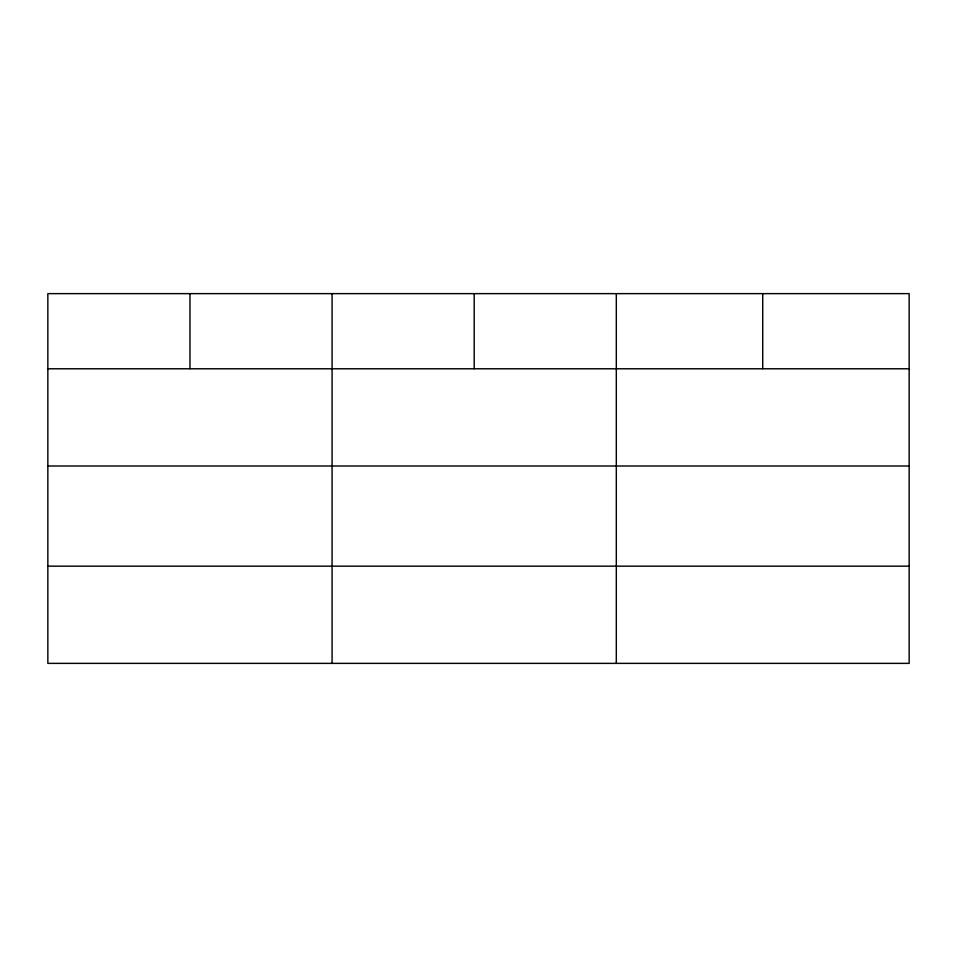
<?xml version="1.0" encoding="UTF-8"?>
<svg xmlns="http://www.w3.org/2000/svg" width="957" height="957" viewBox="0 0 957 957"><rect width="100%" height="100%" fill="white"/><g stroke="black" fill="none" stroke-linecap="round" stroke-linejoin="round"><path stroke-width="1.44" d="M909.15 465.999L909.15 293.632L47.85 293.632L47.85 663.368L909.15 663.368L909.15 465.999L47.85 465.999M47.85 368.78L909.15 368.78M47.85 566.161L909.15 566.161M762.729 293.632L762.729 368.78M616.308 293.632L616.308 663.368M474.193 293.632L474.193 368.78M332.079 293.632L332.079 663.368M189.965 293.632L189.965 368.78"/></g></svg>
